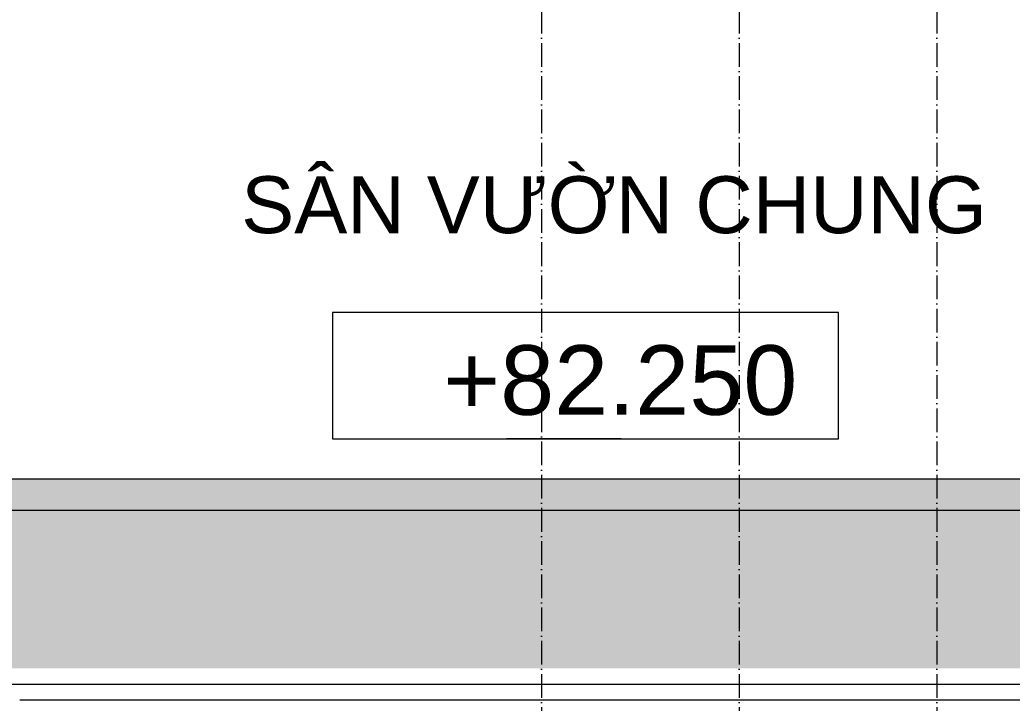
# Model space of a CAD drawing. Header units: millimetres. Extents: x -20144 to 122974, y -38328 to 48263.
# Drawn here: x 97021 to 103298, y 11480 to 15803 of the extents above; entities that cross this region are included whole.
import ezdxf

# ---------------------------------------------------------------- set-up
doc = ezdxf.new("R2010")
doc.units = ezdxf.units.MM
doc.linetypes.add('Grid Line', pattern=[4.2, 3, -0.6, 0, -0.6])
for name, color, linetype, lineweight in [('@ color hatch', 7, 'Continuous', 13), ('CHU', 181, 'Continuous', 5), ('CUA', 31, 'Continuous', 9), ('G-ANNO-DIMS', 111, 'Continuous', 5), ('NET THAY 1', 41, 'Continuous', 5), ('NET THAY 2', 55, 'Continuous', 5), ('NET-THAY', 2, 'Continuous', 9), ('TRUC', 225, 'Continuous', 5)]:
    doc.layers.add(name, color=color, linetype=linetype, lineweight=lineweight)
doc.styles.add('Arial_4', font='arial_1.ttf', dxfattribs={"height": 360})
doc.styles.add('Arial_6', font='arial_1.ttf', dxfattribs={"height": 440})

# ---------------------------------------------------------------- blocks, each defined once
blk = doc.blocks.new('Railing - NBS_RailInfillPnl_Post-1597031-MẶT BẰNG TẦNG 23')
at = {"layer": 'NET THAY 2'}
for p, q in [((-13, -5), (-13, 5)), ((13, 5), (-13, 5)), ((13, 5), (13, -5)), ((-13, -5), (13, -5))]:
    blk.add_line(p, q, dxfattribs=at)
blk = doc.blocks.new('Railing - NBS_RailInfillPnl_Post-1648199-MẶT BẰNG TẦNG 23')
at = {"layer": 'NET THAY 2'}
for p, q in [((-13, -5), (-13, 5)), ((13, 5), (13, -5))]:
    blk.add_line(p, q, dxfattribs=at)
blk = doc.blocks.new('Railing - Railing-1432360-MẶT BẰNG TẦNG 23')
at = {"layer": 'NET THAY 1'}
for p, q in [((18900.5, 18049.9), (18900.5, 11602.1)), ((18900.5, 18049.9), (22750.5, 18049.9)), ((22750.5, 18049.9), (22750.5, 18030.7)), ((18960.5, 17989.9), (18960.5, 11602.1)), ((18960.5, 17989.9), (22750.5, 17989.9)), ((22750.5, 18009.2), (22750.5, 17989.9)), ((22750.5, 17989.9), (22750.5, 17979.9)), ((22750.5, 17979.9), (22750.5, 17934.9)), ((19027.5, 11602.1), (19027.5, 17922.9)), ((19027.5, 17922.9), (22750.5, 17922.9)), ((19027.5, 17922.9), (19027.5, 11602.1)), ((19027.5, 17922.9), (22750.5, 17922.9)), ((22750.5, 17934.9), (22750.5, 17922.9)), ((18919.8, 11602.1), (18900.5, 11602.1)), ((18960.5, 11602.1), (18941.3, 11602.1)), ((18970.5, 11602.1), (18960.5, 11602.1)), ((19015.5, 11602.1), (18970.5, 11602.1)), ((19027.5, 11602.1), (19015.5, 11602.1))]:
    blk.add_line(p, q, dxfattribs=at)
for points, knots in [([(18970.5, 17979.9), (18969.6, 17980.8), (18968.3, 17982.1), (18966.7, 17983.8), (18965.7, 17984.8), (18965, 17985.5), (18964.3, 17986.2), (18963.6, 17986.9), (18963, 17987.5), (18962.4, 17988), (18961.8, 17988.6), (18961.3, 17989.2), (18960.7, 17989.8), (18960.5, 17989.9), (18960.5, 17989.9)], [-1, -1, -1, -1, -0.833333, -0.75, -0.666667, -0.625, -0.583333, -0.5, -0.458333, -0.416667, -0.333333, -0.25, -0.166667, 0, 0, 0, 0]), ([(19027.5, 17922.9), (19027.5, 17922.9), (19027.3, 17923.1), (19026.6, 17923.8), (19025.9, 17924.5), (19025.2, 17925.2), (19024.5, 17925.9), (19023.8, 17926.6), (19023, 17927.4), (19022.2, 17928.3), (19021.3, 17929.2), (19020.1, 17930.3), (19018.1, 17932.3), (19016.6, 17933.9), (19015.5, 17934.9)], [-1, -1, -1, -1, -0.833333, -0.75, -0.666667, -0.583333, -0.541667, -0.5, -0.416667, -0.375, -0.333333, -0.25, -0.166667, 0, 0, 0, 0])]:
    blk.add_open_spline(points, degree=3, knots=knots, dxfattribs=at)
at = {"extrusion": (0, 0, -1), "zscale": -1, "rotation": 90}
for name, p in [('Railing - NBS_RailInfillPnl_Post-1597031-MẶT BẰNG TẦNG 23', (-18930.5, 18019.9)), ('Railing - NBS_RailInfillPnl_Post-1648199-MẶT BẰNG TẦNG 23', (-20840.5, 18019.9))]:
    blk.add_blockref(name, p, dxfattribs=at)
at = {"extrusion": (0, 0, -1), "zscale": -1}
for p in [(-18930.5, 15880.7), (-18930.5, 13741.4)]:
    blk.add_blockref('Railing - NBS_RailInfillPnl_Post-1648199-MẶT BẰNG TẦNG 23', p, dxfattribs=at)
blk = doc.blocks.new('Top Rail Type - Top Rail_Internal_-1432363-MẶT BẰNG TẦNG 23')
at = {"layer": 'NET THAY 1'}
for p, q in [((18925.5, 18030.7), (18919.8, 18030.7)), ((18919.8, 18030.7), (18919.8, 11602.1)), ((22750.5, 18030.7), (18935.5, 18030.7)), ((22750.5, 18009.2), (22750.5, 18030.7)), ((18941.3, 11602.1), (18941.3, 18009.2)), ((18941.3, 18009.2), (22750.5, 18009.2)), ((18919.8, 11602.1), (18941.3, 11602.1))]:
    blk.add_line(p, q, dxfattribs=at)
blk = doc.blocks.new('Spot Elevations - CODE 1-1678943-MẶT BẰNG TẦNG 23')
at = {"layer": 'G-ANNO-DIMS'}
for p, q in [((10.5, 4), (-5.5, 4)), ((-5.5, 4), (-5.5, 0)), ((10.5, 0), (10.5, 4)), ((-5.5, 0), (10.5, 0))]:
    blk.add_line(p, q, dxfattribs=at)
blk = doc.blocks.new('*U748')
blk.add_line((6850, 100, 0), (50, 100, 0))

msp = doc.modelspace()

# ---------------------------------------------------------------- hatches: boundary and pattern name
at = {"layer": '@ color hatch', "ltscale": 0.5}
h = msp.add_hatch(dxfattribs=at)
h.set_pattern_fill('CROSS', color=139, scale=300)
h.set_pattern_definition([(0, (439263.75, -381994.53), (75, 75), [37.5, -112.5]), (90, (439282.5, -382013.28), (-75, 75), [37.5, -112.5])])
h.paths.add_polyline_path([(95971.4, 12883.1), (95971.4, 11700.1), (106371.4, 11700.1), (106371.4, 12900.1), (95971.4, 12900.1)])

# ---------------------------------------------------------------- linework, layer by layer
at = {"layer": 'G-ANNO-DIMS'}
msp.add_line((100824.3, 13151.7), (100099.5, 13151.7), dxfattribs=at)
at = {"layer": 'NET-THAY'}
for p, q in [((95971.4, 12899.9), (106465.4, 12899.9)), ((106371.5, 12699.9), (95971.4, 12699.9)), ((95971.4, 11599.9), (106371.5, 11599.9))]:
    msp.add_line(p, q, dxfattribs=at)
at = {"layer": 'TRUC', "linetype": 'Grid Line', "ltscale": 50}
for p, q in [((100321.5, 43599.9), (100321.5, -4500.1)), ((101571.5, 43599.9), (101571.5, -7167.6)), ((102821.5, 43599.9), (102821.5, -4500.1))]:
    msp.add_line(p, q, dxfattribs=at)

# ---------------------------------------------------------------- block references
at = {"layer": 'CUA'}
msp.add_blockref('*U748', (96971.5, 11399.9), dxfattribs=at)
at = {"layer": 'G-ANNO-DIMS', "xscale": 199.9999999999999, "yscale": 199.9999999999999, "zscale": 199.9999999999999}
msp.add_blockref('Spot Elevations - CODE 1-1678943-MẶT BẰNG TẦNG 23', (100099.5, 13151.7), dxfattribs=at)
at = {"layer": 'NET THAY 1'}
for name in ['Railing - Railing-1432360-MẶT BẰNG TẦNG 23', 'Top Rail Type - Top Rail_Internal_-1432363-MẶT BẰNG TẦNG 23']:
    msp.add_blockref(name, (76871, 0), dxfattribs=at)

# ---------------------------------------------------------------- texts
at = {"layer": 'CHU', "color": 7, "insert": (103138, 14813.7), "char_height": 360, "width": 4676.3, "attachment_point": 3, "line_spacing_factor": 0.936439, "style": 'Arial_4'}
msp.add_mtext('\\pt2540.0016,5079.9996,7620.0012,10159.9992,12700.0008,15239.9988,17780.0004,20319.9984,22860,25400.0016,27939.9996,30480.0012,33019.9992,35560.0008,38099.9988,40640.0004,43179.9984,45720,48260.0016,50799.9996,53340.0012,55879.9992,58420.0008,60959.9988,63500.0004,66039.9984,68580,71120.0016,73659.9996,76200.0012,78739.9992,81280.0008;SÂN VƯỜN CHUNG', dxfattribs=at)
at = {"layer": 'G-ANNO-DIMS', "insert": (99700.8, 13744.6), "char_height": 440, "width": 2251.659, "attachment_point": 1, "line_spacing_factor": 0.941778, "style": 'Arial_6'}
msp.add_mtext('+82.250', dxfattribs=at)

doc.saveas('drawing.dxf')
